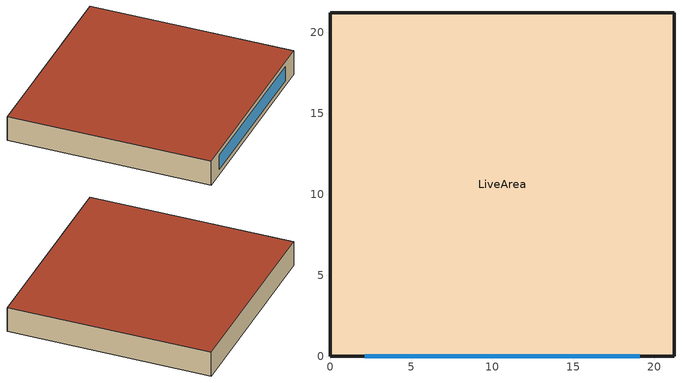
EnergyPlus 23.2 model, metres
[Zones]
LiveArea
 floor ground (Int_Floor): 0,0 0,21.21 21.21,21.21 21.21,0 z0
 wall outside (Ext_Wall): 0,0 21.21,0 21.21,21.21 0,21.21 0,0 z0:2.7
 window (Simple_Window_Const): 2.12,0 19.09,0 z0.54:2.16
 roof outside (Ext_Roof): 21.21,0 21.21,21.21 0,21.21 0,0 z2.7
[Building]
TABULA_IT.N.MFH.08.Gen: North Axis {deg}=0; Terrain=City; Loads Convergence Tolerance Value {W}=0.001; Temperature Convergence Tolerance Value {deltaC}=0.01; Solar Distribution=FullExterior; Maximum Number of Warmup Days=100; Minimum Number of Warmup Days=6
[Material] Thermal Absorptance=0.9
Name | Roughness | Thickness {m} | Conductivity {W/m-K} | Density {kg/m3} | Specific Heat {J/kg-K} | Solar Absorptance | Visible Absorptance
Concrete_200mm | MediumRough | 0.2 | 1.4 | 2100 | 840 | 0.7 | 0.7
Insulation_EPS | MediumSmooth | 0.08 | 0.04 | 25 | 1400 | 0.7 | 0.7
Plaster_15mm | Smooth | 0.015 | 0.7 | 1400 | 840 | 0.5 | 0.5
[Construction]
Ext_Wall: Plaster_15mm, Insulation_EPS, Concrete_200mm, Plaster_15mm
Int_Floor: Concrete_200mm
Ext_Roof: Plaster_15mm, Insulation_EPS, Concrete_200mm
Simple_Window_Const: Simple_Window
[WindowMaterial:SimpleGlazingSystem]
Simple_Window: U-Factor {W/m2-K}=2; Solar Heat Gain Coefficient=0.4
[Zone]
LiveArea: Type=1; Multiplier=1; Ceiling Height {m}=autocalculate; Volume {m3}=1215
[People]
LiveArea_People: Zone or ZoneList or Space or SpaceList=LiveArea; Number of People Schedule=Office Occupancy; Number of People Calculation Method=People/Area; People per Zone Floor Area {person/m2}=0.05; Fraction Radiant=0.3; Sensible Heat Fraction=autocalculate; Activity Level Schedule=Activity Level Schedule
[Lights]
LiveArea_Lights: Zone or ZoneList or Space or SpaceList=LiveArea; Schedule=Office Occupancy; Design Level Calculation Method=Watts/Area; Watts per Floor Area {W/m2}=10; Return Air Fraction=0; Fraction Radiant=0.72; Fraction Visible=0.18; Fraction Replaceable=1
[ElectricEquipment]
LiveArea_Equipment: Zone or ZoneList or Space or SpaceList=LiveArea; Schedule=Office Occupancy; Design Level Calculation Method=Watts/Area; Watts per Floor Area {W/m2}=12; Fraction Latent=0; Fraction Radiant=0.5; Fraction Lost=0
[ZoneInfiltration:DesignFlowRate]
LiveArea_Infiltration: Zone or ZoneList or Space or SpaceList=LiveArea; Schedule=Always On; Design Flow Rate Calculation Method=AirChanges/Hour; Air Changes per Hour {1/hr}=0.5
[ZoneControl:Thermostat]
LiveArea Thermostat: Zone or ZoneList=LiveArea; Control Type Schedule=HVACTemplate-Always 4; Control=LiveArea Dual SP
[ThermostatSetpoint:DualSetpoint]
LiveArea Dual SP: Heating Setpoint Temperature Schedule=Heating Setpoint Schedule; Cooling Setpoint Temperature Schedule=Cooling Setpoint Schedule
[Zone equipment]
LiveArea: LiveArea Ideal Loads
[ZoneHVAC:IdealLoadsAirSystem]
LiveArea Ideal Loads: Availability Schedule=Always On; Maximum Heating Supply Air Temperature [C]=50; Minimum Cooling Supply Air Temperature [C]=13; Maximum Heating Supply Air Humidity Ratio=0.0156; Minimum Cooling Supply Air Humidity Ratio=0.0077; Heating Limit=LimitCapacity; Maximum Sensible Heating Capacity {W}=3000; Cooling Limit=LimitCapacity; Maximum Total Cooling Capacity {W}=3000; Dehumidification Control Type=ConstantSensibleHeatRatio; Cooling Sensible Heat Ratio=0.7; Humidification Control Type=None; Demand Controlled Ventilation Type=None; Outdoor Air Economizer Type=NoEconomizer; Heat Recovery Type=None; Sensible Heat Recovery Effectiveness=0.7; Latent Heat Recovery Effectiveness=0.65
[Schedule:Compact]
Always On: Through: 12/31, For: AllDays, Until: 24:00, 1
HVACTemplate-Always 4: Through: 12/31, For: AllDays, Until: 24:00, 4
Heating Setpoint Schedule: Through: 12/31, For: Weekdays, Until: 7:00, 18, Until: 20:00, 23, Until: 24:00, 18, For: AllOtherDays, Until: 24:00, 18
Cooling Setpoint Schedule: Through: 12/31, For: Weekdays, Until: 7:00, 30, Until: 20:00, 25, Until: 24:00, 30, For: AllOtherDays, Until: 24:00, 30
Office Occupancy: Through: 12/31, For: Weekdays, Until: 7:00, 0, Until: 8:00, 0.1, Until: 9:00, 0.9, Until: 17:00, 1, Until: 18:00, 0.8, Until: 20:00, 0.3, Until: 21:00, 0.1, Until: 24:00, 0, For: AllOtherDays, Until: 24:00, 0
Activity Level Schedule: Through: 12/31, For: AllDays, Until: 24:00, 120
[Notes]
--- Global Geometry Rules ---
ZONE: LiveArea
